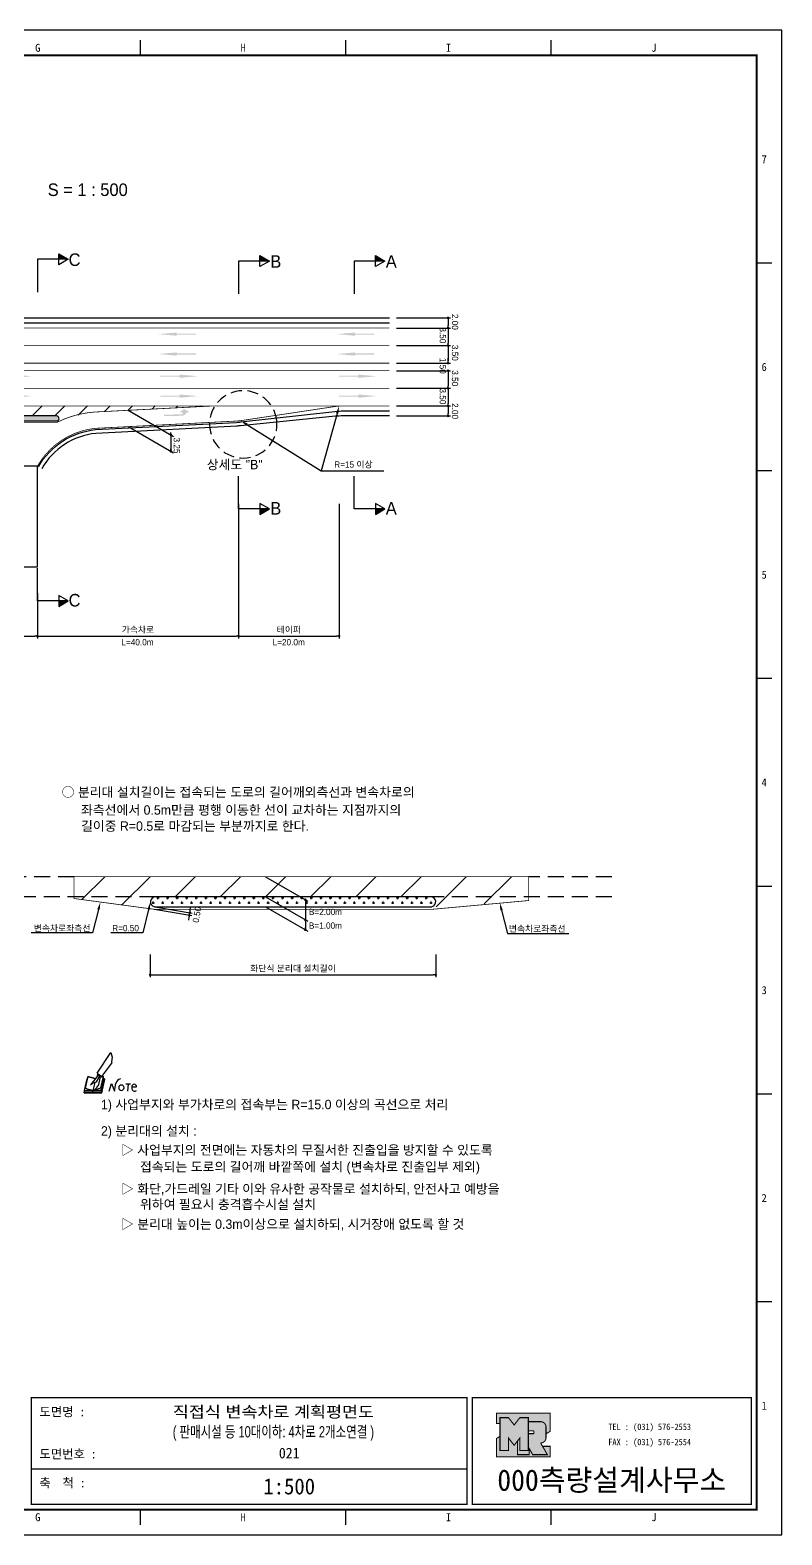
# Model space of a CAD drawing. Header units: millimetres. Extents: x 683 to 1106, y 1 to 300.
# Drawn here: x 956.7 to 1106.1, y 0.7 to 300.1 of the extents above; entities that cross this region are included whole.
import ezdxf
from ezdxf.enums import TextEntityAlignment as Align

# ---------------------------------------------------------------- set-up
doc = ezdxf.new("R2010")
doc.units = ezdxf.units.MM
doc.linetypes.add('HIDDEN', pattern=[9.525, 6.35, -3.175])
for name, color, linetype in [('CC-GSTR-0004', 4, 'Continuous'), ('CM-LANE-0030', 30, 'Continuous'), ('CZ-DIMT-0002', 7, 'Continuous'), ('CZ-LIN1-0007', 7, 'Continuous'), ('CZ-LIN2-0003', 3, 'Continuous'), ('CZ-LINE-0001', 7, 'Continuous'), ('CZ-TEXT-BOX0', 7, 'Continuous'), ('TITLE', 7, 'Continuous')]:
    doc.layers.add(name, color=color, linetype=linetype)
doc.styles.add('돋움', font='')
doc.styles.add('돋음체', font='')
doc.styles.get('돋움').set_extended_font_data('Dotum')
doc.styles.get('돋음체').set_extended_font_data('DotumChe')

# ---------------------------------------------------------------- blocks, each defined once
blk = doc.blocks.new('note')
for p, q in [((0.85, 3.5), (3.53, 7.57)), ((3.53, 7.57), (3.8, 6.64)), ((3.8, 6.64), (3.69, 5.72)), ((1, 3.1), (0.75, 2.77)), ((0.85, 3.5), (1.8, 2.79)), ((1, 3.4), (0.85, 3.21)), ((0.85, 3.21), (1.52, 2.71)), ((1.8, 2.79), (3.74, 5.46)), ((3.69, 5.72), (3.74, 5.46)), ((-1.24, 2.36), (-1.77, 0)), ((-1.77, 0), (1.77, 0)), ((-1.77, 0), (-1.77, -0.3)), ((-1.53, 0.52), (-1.55, 0.54)), ((-1.01, 2.9), (-1.53, 0.52)), ((-1.48, 0.48), (-1.53, 0.52)), ((-1.43, 0.44), (-1.48, 0.48)), ((-1.38, 0.41), (-1.43, 0.44)), ((-1.33, 0.4), (-1.38, 0.41)), ((-1.27, 0.37), (-1.33, 0.4)), ((-1.22, 0.35), (-1.27, 0.37)), ((-1.13, 2.36), (-1.24, 2.36)), ((-1.17, 0.33), (-1.22, 0.35)), ((-1.12, 0.32), (-1.17, 0.33)), ((-1.02, 0.25), (-1.12, 0.32)), ((-0.97, 0.22), (-1.02, 0.25)), ((-1, 2.9), (-1.01, 2.9)), ((-0.98, 2.85), (-1, 2.9)), ((-0.95, 2.8), (-0.98, 2.85)), ((-0.93, 0.21), (-0.97, 0.22)), ((-0.9, 2.75), (-0.95, 2.8)), ((-0.88, 0.19), (-0.93, 0.21)), ((-0.85, 2.72), (-0.9, 2.75)), ((-0.8, 0.18), (-0.88, 0.19)), ((-0.79, 2.69), (-0.85, 2.72)), ((-0.75, 0.17), (-0.8, 0.18)), ((-0.74, 2.68), (-0.79, 2.69)), ((-0.7, 0.16), (-0.75, 0.17)), ((-0.69, 2.65), (-0.74, 2.68)), ((-0.64, 0.15), (-0.7, 0.16)), ((-0.64, 2.65), (-0.69, 2.65)), ((-0.59, 2.63), (-0.64, 2.65)), ((-0.58, 0.14), (-0.64, 0.15)), ((-0.54, 2.62), (-0.59, 2.63)), ((-0.53, 0.13), (-0.58, 0.14)), ((-0.48, 2.61), (-0.54, 2.62)), ((-0.48, 0.12), (-0.53, 0.13)), ((-0.43, 2.61), (-0.48, 2.61)), ((-0.43, 0.11), (-0.48, 0.12)), ((0.75, 2.77), (-0.46, 1.16)), ((0.37, 2.24), (-0.46, 1.16)), ((-0.46, 1.16), (-0.08, 1.47)), ((-0.38, 2.59), (-0.43, 2.61)), ((-0.38, 0.08), (-0.43, 0.11)), ((-0.33, 2.59), (-0.38, 2.59)), ((-0.29, 0.06), (-0.38, 0.08)), ((-0.27, 2.58), (-0.33, 2.59)), ((-0.23, 0.05), (-0.29, 0.06)), ((-0.22, 2.57), (-0.27, 2.58)), ((-0.16, 0.04), (-0.23, 0.05)), ((-0.17, 2.56), (-0.22, 2.57)), ((-0.12, 2.55), (-0.17, 2.56)), ((-0.11, 0.03), (-0.16, 0.04)), ((-0.07, 2.53), (-0.12, 2.55)), ((-0.04, 0.02), (-0.11, 0.03)), ((-0.08, 1.47), (0.72, 1.75)), ((-0.01, 2.51), (-0.07, 2.53)), ((-0.05, -0.3), (-0.05, 0)), ((0, 0), (-0.04, 0.02)), ((0.04, 2.5), (-0.01, 2.51)), ((0.37, 1.63), (0, 0)), ((0, 0), (1.6, 0.53)), ((0, 0), (1.65, 0.18)), ((0, 0.01), (0.06, 0.04)), ((0, -0.3), (0, 0)), ((0.09, 2.48), (0.04, 2.5)), ((0.05, -0.3), (0.05, 0)), ((0.06, 0.04), (0.11, 0.07)), ((0.14, 2.48), (0.09, 2.48)), ((0.11, 0.07), (0.16, 0.09)), ((0.2, 2.47), (0.14, 2.48)), ((0.16, 0.09), (0.21, 0.12)), ((0.26, 2.43), (0.18, 2.46)), ((0.21, 0.12), (0.27, 0.14)), ((0.34, 2.4), (0.26, 2.43)), ((0.27, 0.14), (0.36, 0.19)), ((0.45, 2.37), (0.34, 2.4)), ((0.36, 0.19), (0.41, 0.22)), ((0.41, 0.22), (0.46, 0.27)), ((0.46, 0.27), (0.51, 0.3)), ((0.51, 0.3), (0.56, 0.34)), ((0.56, 0.34), (0.6, 0.4)), ((0.6, 0.4), (0.64, 0.45)), ((0.64, 0.45), (0.67, 0.51)), ((0.67, 0.51), (0.74, 0.58)), ((0.72, 1.75), (1.16, 2.53)), ((0.74, 0.58), (0.79, 0.63)), ((0.79, 0.63), (0.83, 0.68)), ((0.83, 0.68), (0.86, 0.73)), ((0.86, 0.73), (0.89, 0.79)), ((0.89, 0.84), (0.92, 0.89)), ((0.89, 0.79), (0.89, 0.84)), ((0.92, 0.89), (0.96, 0.95)), ((0.96, 0.95), (1.01, 0.97)), ((1.47, 2.74), (1.01, 0.97)), ((1.16, 2.53), (1.37, 2.82)), ((2.13, 2.84), (1.44, 2.63)), ((1.52, 2.71), (1.66, 2.9)), ((1.6, 0.53), (2.13, 2.84)), ((1.65, 0.18), (2.19, 2.48)), ((1.77, 0), (2.3, 2.36)), ((1.77, -0.3), (2.3, 2.07)), ((1.77, -0.38), (2.3, 1.99)), ((1.77, -0.44), (2.3, 1.93)), ((1.77, 0), (1.77, -0.3)), ((2.19, 2.48), (2.04, 2.47)), ((2.3, 2.36), (2.16, 2.36)), ((2.3, 2.36), (2.3, 2.07)), ((3.21, -0.08), (3.68, 1.4)), ((3.68, 1.4), (4.26, -0.14)), ((4.26, -0.14), (4.56, 1.44)), ((6.55, 1.34), (7.46, 1.34)), ((7.01, 1.34), (6.87, -0.11)), ((7.71, 0.77), (7.71, 0.55)), ((7.71, 0.77), (8.67, 0.77)), ((-1.77, -0.3), (1.77, -0.3)), ((-1.77, -0.43), (-1.77, -0.3)), ((-1.77, -0.37), (1.77, -0.37)), ((-1.77, -0.43), (1.77, -0.43))]:
    blk.add_line(p, q)
for centre, major_axis, start_param, end_param in [((0.4, 2.31), (0.0702, 0.0702), 3.283946, 6.425539), ((5.68, 1.23), (-0.806, 0.806), -0.591174, 0.597824), ((5.66, 0.58), (-0.378, 0.378), 3.926991, 10.210176), ((8.3, 0.49), (0.422, 0.422), 2.265602, 4.634911), ((8.19, 0.77), (-0.342, 0.342), 3.926991, 7.068583)]:
    blk.add_ellipse(centre, major_axis=major_axis, ratio=1, start_param=start_param, end_param=end_param)
blk = doc.blocks.new('_Dot')
at = {"color": 0, "linetype": 'ByBlock', "lineweight": -2}
blk.add_line((-0.5, 0), (-1, 0), dxfattribs=at)
at = {"color": 0, "linetype": 'ByBlock', "const_width": 0.5}
blk.add_lwpolyline([(-0.25, 0, 1), (0.25, 0, 1)], format="xyb", close=True, dxfattribs=at)

msp = doc.modelspace()

# ---------------------------------------------------------------- hatches: boundary and pattern name
at = {"layer": 'CM-LANE-0030'}
h = msp.add_hatch(dxfattribs=at)
h.set_pattern_fill('ANSI31', color=256, style=0)
h.set_pattern_definition([(45, (-297.4677, -348.7645), (-2.245064, 2.245064), [])])
h.paths.add_polyline_path([(801, 225.31), (808.05, 224.66, -0.09034), (814.16, 222.31), (815.09, 222.31, 0.001985), (814.96, 222.4, -0.744307), (815.24, 223.31), (961.95, 223.31, -0.776608), (962.19, 222.37, 0.001693), (962.08, 222.31), (963.16, 222.31, -0.090294), (969.45, 224.09), (993.2, 225.31)])
at = {"layer": 'CZ-LIN1-0007'}
for points in [[(985.82, 239.91), (985.82, 239.7), (989.64, 239.7), (989.64, 239.49), (985.82, 239.48), (985.82, 239.27), (982.17, 239.59)], [(1021.3, 239.91), (1021.3, 239.7), (1025.13, 239.7), (1025.13, 239.49), (1021.3, 239.48), (1021.3, 239.27), (1017.65, 239.59)], [(985.82, 235.95), (985.82, 235.74), (989.64, 235.74), (989.64, 235.53), (985.82, 235.53), (985.82, 235.31), (982.17, 235.63)], [(1021.3, 235.95), (1021.3, 235.74), (1025.13, 235.74), (1025.13, 235.53), (1021.3, 235.53), (1021.3, 235.31), (1017.65, 235.63)], [(953.37, 231.54), (953.37, 231.32), (949.55, 231.32), (949.55, 231.11), (953.37, 231.11), (953.37, 230.89), (957.02, 231.21)], [(986.43, 231.54), (986.43, 231.32), (982.6, 231.32), (982.6, 231.11), (986.43, 231.11), (986.43, 230.89), (990.08, 231.21)], [(1021.91, 231.54), (1021.91, 231.32), (1018.08, 231.32), (1018.08, 231.11), (1021.91, 231.11), (1021.91, 230.89), (1025.56, 231.21)], [(953.37, 227.58), (953.37, 227.36), (949.55, 227.36), (949.55, 227.15), (953.37, 227.15), (953.37, 226.93), (957.02, 227.26)], [(986.43, 227.58), (986.43, 227.36), (982.6, 227.36), (982.6, 227.15), (986.43, 227.15), (986.43, 226.93), (990.08, 227.26)], [(1021.91, 227.58), (1021.91, 227.36), (1018.08, 227.36), (1018.08, 227.15), (1021.91, 227.15), (1021.91, 226.93), (1025.56, 227.26)], [(986.82, 223.34, 0.267976), (987.85, 224.03), (988.48, 224.03), (987.31, 224.68), (986.36, 224.03), (987.05, 224.03, -0.504994), (986.75, 223.61), (983.28, 223.59), (983.28, 223.32)]]:
    msp.add_hatch(color=256, dxfattribs=at).paths.add_polyline_path(points)
at = {"layer": 'CZ-LIN2-0003'}
h = msp.add_hatch(dxfattribs=at)
h.set_pattern_fill('CROSS', color=256, scale=0.075, style=0)
h.set_pattern_definition([(0, (-297.46774, -348.76454), (0.47625, 0.47625), [0.238125, -0.714375]), (90, (-297.3487, -348.8836), (-0.47625, 0.47625), [0.238125, -0.714375])])
h.paths.add_polyline_path([(961.95, 223.31), (815.24, 223.31, 0.744307), (814.96, 222.4, -0.001985), (815.09, 222.31), (962.08, 222.31, -0.001693), (962.19, 222.37, 0.776608)])
h = msp.add_hatch(dxfattribs=at)
h.set_pattern_fill('CROSS', color=256, scale=0.15, style=0)
h.set_pattern_definition([(0, (-1362.2255, 581.7536), (0.9525, 0.9525), [0.47625, -1.42875]), (90, (-1361.9874, 581.5155), (-0.9525, 0.9525), [0.47625, -1.42875])])
h.paths.add_polyline_path([(981.62, 127.65, 0.868933), (981.34, 125.69, -0.000934), (981.48, 125.65), (1036.48, 125.65, -0.000934), (1036.61, 125.69, 0.868933), (1036.33, 127.65)])
at = {"layer": 'CZ-LINE-0001'}
for points in [[(962.37, 255.58), (962.37, 254.48), (964.28, 254.48)], [(1002.37, 255.23), (1002.37, 254.13), (1004.28, 254.13)], [(1025.33, 255.23), (1025.33, 254.13), (1027.23, 254.13)], [(1004.28, 204.81), (1002.37, 204.81), (1002.37, 203.71)], [(1027.23, 204.81), (1025.33, 204.81), (1025.33, 203.71)], [(964.28, 186.51), (962.37, 186.51), (962.37, 185.42)]]:
    msp.add_hatch(color=256, dxfattribs=at).paths.add_polyline_path(points)
at = {"layer": 'TITLE', "ltscale": 150}
h = msp.add_hatch(color=8, dxfattribs=at)
edge = h.paths.add_edge_path()
edge.add_line((1060.06, 24.93), (1049.39, 24.93))
edge.add_line((1049.39, 24.93), (1049.39, 22.85))
edge.add_line((1049.39, 22.85), (1050.1, 22.85))
edge.add_line((1050.1, 22.85), (1050.1, 24.03))
edge.add_line((1050.1, 24.03), (1051.79, 24.03))
edge.add_line((1051.79, 24.03), (1052.92, 22.57))
edge.add_line((1052.92, 22.57), (1054.05, 24.03))
edge.add_line((1054.05, 24.03), (1055.74, 24.03))
edge.add_line((1055.74, 24.03), (1055.74, 23.23))
edge.add_line((1055.74, 23.23), (1058.18, 23.23))
edge.add_arc((1058.18, 22.16), 1.07, 0, 90, ccw=False)
edge.add_line((1059.25, 22.16), (1059.25, 20.79))
edge.add_line((1059.25, 20.79), (1060.06, 21.3))
edge.add_line((1060.06, 21.3), (1060.06, 24.93))
h.paths.add_polyline_path([(1053.6, 19.41), (1052.92, 18.53), (1051.79, 19.98), (1051.79, 17.47), (1050.1, 17.47), (1050.1, 20.32), (1049.39, 19.87), (1049.39, 16.24), (1060.06, 16.24), (1060.06, 18.32), (1058.56, 18.32), (1059.52, 16.67), (1056.61, 16.67), (1055.91, 17.88), (1055.91, 16.67), (1053.6, 16.67)])
msp.add_hatch(color=5, dxfattribs=at).paths.add_polyline_path([(1055.74, 24.03), (1054.05, 24.03), (1052.92, 22.57), (1051.79, 24.03), (1050.1, 24.03), (1050.1, 17.47), (1051.79, 17.47), (1051.79, 19.98), (1052.92, 18.53), (1054.05, 19.98), (1054.05, 17.47), (1055.74, 17.47)])
h = msp.add_hatch(color=161, dxfattribs=at)
edge = h.paths.add_edge_path()
edge.add_arc((1058.18, 22.16), 1.07, 360, 450)
edge.add_line((1058.18, 23.23), (1055.74, 23.23))
edge.add_line((1055.74, 23.23), (1055.74, 21.38))
edge.add_line((1055.74, 21.38), (1056.73, 21.38))
edge.add_arc((1056.73, 21.26), 0.113, 0, 90, ccw=False)
edge.add_line((1056.85, 21.26), (1056.85, 20.95))
edge.add_arc((1056.73, 20.95), 0.113, 270, 360, ccw=False)
edge.add_line((1056.73, 20.84), (1055.74, 20.84))
edge.add_line((1055.74, 20.84), (1055.74, 17.47))
edge.add_line((1055.74, 17.47), (1054.05, 17.47))
edge.add_line((1054.05, 17.47), (1054.05, 19.98))
edge.add_line((1054.05, 19.98), (1053.6, 19.41))
edge.add_line((1053.6, 19.41), (1053.6, 16.67))
edge.add_line((1053.6, 16.67), (1055.91, 16.67))
edge.add_line((1055.91, 16.67), (1055.91, 17.88))
edge.add_line((1055.91, 17.88), (1056.61, 16.67))
edge.add_line((1056.61, 16.67), (1059.52, 16.67))
edge.add_line((1059.52, 16.67), (1058.18, 18.99))
edge.add_arc((1058.18, 20.05), 1.07, 270, 360)
edge.add_line((1059.25, 20.05), (1059.25, 22.16))

# ---------------------------------------------------------------- linework, layer by layer
at = {"color": 0, "linetype": 'ByBlock', "lineweight": -2}
for p, q in [((1039.78, 242.56), (1039.78, 242.31)), ((1039.78, 241.06), (1039.78, 241.31)), ((1039.78, 240.56), (1039.78, 240.31)), ((1039.78, 237.56), (1039.78, 237.81)), ((1039.78, 237.06), (1039.78, 236.81)), ((1039.78, 234.06), (1039.78, 234.31)), ((1039.78, 234.06), (1039.78, 234.31)), ((1039.78, 232.06), (1039.78, 231.81)), ((1039.78, 232.06), (1039.78, 231.81)), ((1039.78, 229.06), (1039.78, 229.31)), ((1039.78, 228.56), (1039.78, 228.31)), ((1039.78, 225.56), (1039.78, 225.81)), ((1039.78, 225.06), (1039.78, 224.81)), ((1039.78, 223.56), (1039.78, 223.81)), ((984.69, 219.78), (984.69, 220.03)), ((984.69, 219.28), (984.69, 219.03)), ((984.69, 216.53), (984.69, 216.78)), ((1011.41, 126.82), (1011.41, 126.57)), ((988.31, 123.75), (988.27, 123.5)), ((988.48, 124.74), (988.52, 124.98)), ((1011.41, 122.82), (1011.41, 122.57)), ((1011.41, 121.32), (1011.41, 121.57))]:
    msp.add_line(p, q, dxfattribs=at)
at = {"color": 0, "linetype": 'ByBlock', "const_width": 0.25}
for points in [[(1039.78, 242.69, 1), (1039.78, 242.94, 1)], [(1039.78, 240.69, 1), (1039.78, 240.94, 1)], [(1039.78, 240.94, 1), (1039.78, 240.69, 1)], [(1039.78, 237.19, 1), (1039.78, 237.44, 1)], [(1039.78, 237.44, 1), (1039.78, 237.19, 1)], [(1039.78, 233.94, 1), (1039.78, 233.69, 1)], [(1039.78, 233.94, 1), (1039.78, 233.69, 1)], [(1039.78, 232.19, 1), (1039.78, 232.44, 1)], [(1039.78, 232.19, 1), (1039.78, 232.44, 1)], [(1039.78, 228.69, 1), (1039.78, 228.94, 1)], [(1039.78, 228.94, 1), (1039.78, 228.69, 1)], [(1039.78, 225.44, 1), (1039.78, 225.19, 1)], [(1039.78, 225.19, 1), (1039.78, 225.44, 1)], [(1039.78, 223.44, 1), (1039.78, 223.19, 1)], [(984.69, 219.66, 1), (984.69, 219.41, 1)], [(984.69, 219.41, 1), (984.69, 219.66, 1)], [(984.69, 216.41, 1), (984.69, 216.16, 1)], [(1011.41, 126.94, 1), (1011.41, 127.19, 1)], [(988.33, 123.87, 1), (988.37, 124.12, 1)], [(988.45, 124.61, 1), (988.41, 124.37, 1)], [(1011.41, 122.94, 1), (1011.41, 123.19, 1)], [(1011.41, 121.19, 1), (1011.41, 120.94, 1)]]:
    msp.add_lwpolyline(points, format="xyb", close=True, dxfattribs=at)
at = {"layer": 'CC-GSTR-0004'}
for points in [[(778.13, 242.81), (1028.13, 242.81)], [(778.13, 241.81), (1028.13, 241.81)]]:
    msp.add_lwpolyline(points, dxfattribs=at)
for points in [[(958.35, 213.19, -0.243536), (969.71, 220.6), (997.68, 222.04), (997.68, 222.04, 0.015148), (998.58, 222.11), (998.58, 222.11), (1017.3, 224.22), (1017.3, 224.22, -0.028019), (1018.97, 224.31), (1028.13, 224.31)], [(1028.13, 223.31), (1018.88, 223.31), (1018.88, 223.31, 0.024939), (1017.39, 223.24), (1017.39, 223.24), (998.49, 221.35), (998.49, 221.35, -0.012069), (997.77, 221.29), (997.77, 221.29), (969.77, 219.85, 0.243196), (959, 212.82)]]:
    msp.add_lwpolyline(points, format="xyb", dxfattribs=at)
at = {"layer": 'CM-LANE-0030'}
for p, q in [((966.99, 127.09), (971.55, 131.65)), ((974.85, 125.97), (980.53, 131.65)), ((985.51, 127.65), (989.51, 131.65)), ((994.49, 127.65), (998.49, 131.65)), ((1003.47, 127.65), (1007.47, 131.65)), ((1012.45, 127.65), (1016.45, 131.65)), ((1021.43, 127.65), (1025.43, 131.65)), ((1030.41, 127.65), (1034.41, 131.65)), ((1037.39, 125.65), (1043.39, 131.65)), ((1046.97, 126.25), (1052.37, 131.65))]:
    msp.add_line(p, q, dxfattribs=at)
at = {"layer": 'CM-LANE-0030', "const_width": 0.15}
for points in [[(778.13, 233.81), (1028.13, 233.81)], [(778.13, 232.31), (1028.13, 232.31)]]:
    msp.add_lwpolyline(points, dxfattribs=at)
for points in [[(801, 225.31), (993.2, 225.31), (969.45, 224.09, 0.098562), (962.08, 222.06), (815.09, 222.06, 0.088964), (808.05, 224.66)], [(1055.78, 131.65), (1055.78, 126.9), (1036.48, 125.15, -0.080393), (1036.48, 125.15), (981.48, 125.15, -0.237482), (981.48, 125.15), (965.43, 127.31), (965.43, 131.65)]]:
    msp.add_lwpolyline(points, format="xyb", close=True, dxfattribs=at)
at = {"layer": 'CZ-LIN1-0007', "const_width": 0.15}
msp.add_lwpolyline([(778.13, 240.81), (1028.13, 240.81)], dxfattribs=at)
at = {"layer": 'CZ-LIN1-0007', "linetype": 'HIDDEN', "const_width": 0.15}
for points in [[(778.13, 237.31), (1028.13, 237.31)], [(778.13, 228.81), (1028.13, 228.81)], [(993.2, 225.31), (1019.25, 225.31)]]:
    msp.add_lwpolyline(points, dxfattribs=at)
at = {"layer": 'CZ-LIN1-0007', "const_width": 0.15}
msp.add_lwpolyline([(1028.13, 225.31), (1019.25, 225.31, 0.03724), (1017.03, 225.15), (998.86, 222.42, -0.024362), (997.4, 222.28), (997.4, 222.28), (969.69, 220.85), (969.69, 220.85, 0.243644), (958.13, 213.31)], format="xyb", dxfattribs=at)
at = {"layer": 'CZ-LIN2-0003'}
for points in [[(815.24, 223.31, 0.744307), (814.96, 222.4, -0.001985), (815.09, 222.31), (962.08, 222.31, -0.001693), (962.19, 222.37, 0.776608), (961.95, 223.31)], [(1036.48, 125.65, -0.000934), (1036.61, 125.69, 0.868933), (1036.33, 127.65), (981.62, 127.65, 0.868933), (981.34, 125.69, -0.000934), (981.48, 125.65)]]:
    msp.add_lwpolyline(points, format="xyb", close=True, dxfattribs=at)
msp.add_lwpolyline([(958.13, 213.31), (928.13, 213.31), (928.13, 193.31), (958.13, 193.31)], close=True, dxfattribs=at)
at = {"layer": 'CZ-LINE-0001'}
for p, q in [((964.28, 254.48), (958.13, 254.48)), ((958.13, 254.48), (958.13, 247.94)), ((962.37, 253.38), (962.37, 255.58)), ((962.37, 255.58), (964.28, 254.48)), ((964.28, 254.48), (962.37, 253.38)), ((1002.37, 253.04), (1002.37, 255.23)), ((1002.37, 255.23), (1004.28, 254.13)), ((1025.33, 253.04), (1025.33, 255.23)), ((1025.33, 255.23), (1027.23, 254.13)), ((1004.28, 254.13), (998.13, 254.13)), ((998.13, 254.13), (998.13, 247.59)), ((1004.28, 254.13), (1002.37, 253.04)), ((1027.23, 254.13), (1021.09, 254.13)), ((1021.09, 254.13), (1021.09, 247.59)), ((1027.23, 254.13), (1025.33, 253.04)), ((1029.56, 242.81), (1040.28, 242.81)), ((1029.56, 240.81), (1040.28, 240.81)), ((1029.56, 240.81), (1040.28, 240.81)), ((1039.78, 242.31), (1039.78, 241.31)), ((1039.78, 240.31), (1039.78, 237.81)), ((1029.56, 237.31), (1040.28, 237.31)), ((1029.56, 237.31), (1040.28, 237.31)), ((1039.78, 236.81), (1039.78, 234.31)), ((1029.56, 233.81), (1040.28, 233.81)), ((1029.56, 233.81), (1040.28, 233.81)), ((1039.78, 234.31), (1039.78, 234.81)), ((1029.56, 232.31), (1040.28, 232.31)), ((1029.56, 232.31), (1040.28, 232.31)), ((1039.78, 231.81), (1039.78, 231.31)), ((1039.78, 231.81), (1039.78, 229.31)), ((1029.56, 228.81), (1040.28, 228.81)), ((1029.56, 228.81), (1040.28, 228.81)), ((1039.78, 228.31), (1039.78, 225.81)), ((1029.56, 225.31), (1040.28, 225.31)), ((1029.56, 225.31), (1040.28, 225.31)), ((1039.78, 224.81), (1039.78, 223.81)), ((976.19, 224.44), (985.19, 219.24)), ((1029.56, 223.31), (1040.28, 223.31)), ((976.19, 221.19), (985.19, 215.99)), ((984.69, 219.03), (984.69, 216.03)), ((998.13, 204.81), (998.13, 211.35)), ((1014.54, 212.41), (1027.04, 212.41)), ((1021.09, 204.81), (1021.09, 211.35)), ((998.13, 205.8), (998.13, 179.03)), ((998.13, 205.8), (998.13, 179.03)), ((1004.28, 204.81), (998.13, 204.81)), ((1004.28, 204.81), (1002.37, 205.91)), ((1002.37, 205.91), (1002.37, 203.71)), ((1002.37, 203.71), (1004.28, 204.81)), ((1018.13, 205.8), (1018.13, 179.03)), ((1027.23, 204.81), (1021.09, 204.81)), ((1027.23, 204.81), (1025.33, 205.91)), ((1025.33, 205.91), (1025.33, 203.71)), ((1025.33, 203.71), (1027.23, 204.81)), ((958.13, 186.51), (958.13, 193.06)), ((958.13, 188.08), (958.13, 179.03)), ((958.13, 188.08), (958.13, 179.03)), ((964.28, 186.51), (958.13, 186.51)), ((964.28, 186.51), (962.37, 187.61)), ((962.37, 187.61), (962.37, 185.42)), ((962.37, 185.42), (964.28, 186.51)), ((928.63, 179.53), (957.63, 179.53)), ((958.63, 179.53), (997.63, 179.53)), ((998.63, 179.53), (1017.63, 179.53)), ((1003.47, 131.65), (1011.91, 126.78)), ((1003.47, 127.65), (1011.91, 122.78)), ((1011.41, 127.07), (1011.41, 121.07)), ((981.39, 125.16), (988.85, 123.91)), ((981.48, 125.65), (988.93, 124.41)), ((988.27, 123.5), (988.19, 123.01)), ((988.52, 124.98), (988.6, 125.48)), ((1003.47, 125.65), (1011.91, 120.78)), ((980.57, 116.17), (980.57, 111.63)), ((1037.33, 116.17), (1037.33, 111.63)), ((981.07, 112.13), (1036.83, 112.13))]:
    msp.add_line(p, q, dxfattribs=at)
at = {"layer": 'CZ-LINE-0001', "linetype": 'HIDDEN', "ltscale": 0.35}
msp.add_line((1005.71, 222.43), (1005.71, 222.43), dxfattribs=at)
at = {"layer": 'CZ-LINE-0001', "linetype": 'HIDDEN', "ltscale": 0.5}
for p, q in [((965.43, 131.65), (948.9, 131.65)), ((1072.31, 131.65), (1055.78, 131.65)), ((981.62, 127.65), (948.9, 127.65)), ((1072.31, 127.65), (1036.33, 127.65))]:
    msp.add_line(p, q, dxfattribs=at)
at = {"layer": 'CZ-LINE-0001'}
for points in [[(999.79, 221.61), (1014.54, 212.41)], [(1017.73, 223.83), (1014.54, 212.41)], [(970.29, 125.11), (969.12, 120.45), (956.89, 120.45)], [(980.25, 125.15), (979.08, 120.49), (972.74, 120.49)]]:
    msp.add_lwpolyline(points, dxfattribs=at)
at = {"layer": 'CZ-LINE-0001', "extrusion": (0, 0, -1)}
msp.add_lwpolyline([(-1050.42, 125.02), (-1051.59, 120.36), (-1063.82, 120.36)], dxfattribs=at)
at = {"layer": 'CZ-LINE-0001', "linetype": 'HIDDEN', "ltscale": 0.35}
msp.add_arc((999.06, 221.64), 6.7, 6.7667, 6.749, dxfattribs=at)
at = {"layer": 'CZ-LINE-0001'}
for points in [[(1017.49, 223.89), (1018.14, 225.27), (1017.97, 223.76)], [(999.65, 221.39), (998.51, 222.4), (999.92, 221.82)], [(970.05, 125.18), (970.66, 126.57), (970.53, 125.05)], [(980.01, 125.21), (980.62, 126.61), (980.49, 125.09)]]:
    msp.add_solid(points, dxfattribs=at)
at = {"layer": 'CZ-LINE-0001', "extrusion": (0, 0, -1)}
msp.add_solid([(-1050.66, 125.08), (-1050.05, 126.48), (-1050.17, 124.96)], dxfattribs=at)
at = {"layer": 'TITLE', "color": 7, "linetype": 'Continuous'}
for p, q in [((978.63, 295.04), (978.63, 298.06)), ((1019.46, 295.04), (1019.46, 298.06)), ((1060.28, 295.04), (1060.28, 298.06)), ((1104.13, 253.71), (1101.11, 253.71)), ((1104.13, 212.38), (1101.11, 212.38)), ((1104.13, 171.05), (1101.11, 171.05)), ((1104.13, 129.72), (1101.11, 129.72)), ((1104.13, 88.39), (1101.11, 88.39)), ((1104.13, 47.06), (1101.11, 47.06)), ((978.63, 2.71), (978.63, 5.74)), ((1019.46, 2.71), (1019.46, 5.74)), ((1060.28, 2.71), (1060.28, 5.74))]:
    msp.add_line(p, q, dxfattribs=at)
at = {"layer": 'TITLE', "ltscale": 150}
msp.add_line((956.93, 13.87), (1043.54, 13.87), dxfattribs=at)
at = {"layer": 'TITLE'}
msp.add_line((1101.22, 5.74), (692.36, 5.74), dxfattribs=at)
msp.add_lwpolyline([(682.78, 0.7), (1106.14, 0.7), (1106.14, 300.08), (682.78, 300.08)], close=True, dxfattribs=at)
at = {"layer": 'TITLE', "linetype": 'Continuous', "const_width": 0.403}
msp.add_lwpolyline([(692.86, 5.74), (692.86, 295.04), (1101.11, 295.04), (1101.11, 5.74)], close=True, dxfattribs=at)
at = {"layer": 'TITLE', "ltscale": 150}
for points, const_width in [([(956.93, 28.02), (1043.54, 28.02), (1043.54, 6.8), (956.93, 6.8)], 0.265), ([(1100.05, 28.02), (1100.05, 6.8), (1044.61, 6.8), (1044.61, 28.02), (1100.05, 28.02)], 0.265), ([(1055.74, 24.03), (1054.05, 24.03), (1052.92, 22.57), (1051.79, 24.03), (1050.1, 24.03), (1050.1, 17.47), (1051.79, 17.47), (1051.79, 19.98), (1052.92, 18.53), (1054.05, 19.98), (1054.05, 17.47), (1055.74, 17.47)], 0.212), ([(1053.6, 19.41), (1052.92, 18.53), (1051.79, 19.98), (1051.79, 17.47), (1050.1, 17.47), (1050.1, 20.32), (1049.39, 19.87), (1049.39, 16.24), (1060.06, 16.24), (1060.06, 18.32), (1058.56, 18.32), (1059.52, 16.67), (1056.61, 16.67), (1055.91, 17.88), (1055.91, 16.67), (1053.6, 16.67)], 0.212)]:
    msp.add_lwpolyline(points, close=True, dxfattribs=dict(at, const_width=const_width))
at = {"layer": 'TITLE', "ltscale": 150, "const_width": 0.212}
for points in [[(1060.06, 24.93), (1049.39, 24.93), (1049.39, 22.85), (1050.1, 22.85), (1050.1, 24.03), (1051.79, 24.03), (1052.92, 22.57), (1054.05, 24.03), (1055.74, 24.03), (1055.74, 23.23), (1058.18, 23.23, -0.414214), (1059.25, 22.16), (1059.25, 20.79), (1060.06, 21.3)], [(1059.25, 22.16, 0.414214), (1058.18, 23.23), (1055.74, 23.23), (1055.74, 21.38), (1056.73, 21.38, -0.414214), (1056.85, 21.26), (1056.85, 20.95, -0.414214), (1056.73, 20.84), (1055.74, 20.84), (1055.74, 17.47), (1054.05, 17.47), (1054.05, 19.98), (1053.6, 19.41), (1053.6, 16.67), (1055.91, 16.67), (1055.91, 17.88), (1056.61, 16.67), (1059.52, 16.67), (1058.18, 18.99, 0.414214), (1059.25, 20.05)]]:
    msp.add_lwpolyline(points, format="xyb", close=True, dxfattribs=at)

# ---------------------------------------------------------------- block references
at = {"layer": 'CZ-LINE-0001', "xscale": 0.5, "yscale": 0.5, "zscale": 0.5}
for p in [(958.13, 179.53), (998.13, 179.53), (1018.13, 179.53), (1037.33, 112.13)]:
    msp.add_blockref('_Dot', p, dxfattribs=at)
at = {"layer": 'CZ-LINE-0001', "xscale": 0.5, "yscale": 0.5, "zscale": 0.5, "rotation": 180}
for p in [(958.13, 179.53), (998.13, 179.53), (980.57, 112.13)]:
    msp.add_blockref('_Dot', p, dxfattribs=at)
at = {"layer": 'CZ-TEXT-BOX0'}
msp.add_blockref('note', (969.18, 89.09), dxfattribs=at)

# ---------------------------------------------------------------- texts
at = {"layer": 'CZ-DIMT-0002', "style": '돋움'}
for s, height, p in [('C', 2.5, (965.53, 254.4)), ('B', 2.5, (1005.53, 254.05)), ('A', 2.5, (1028.49, 254.05)), ('상세도 "B"', 1.875, (997.37, 213.64)), ('R=15 이상', 1.25, (1020.96, 213.66)), ('B', 2.5, (1005.53, 204.94)), ('A', 2.5, (1028.49, 204.94)), ('C', 2.5, (965.53, 186.65)), ('L=40.0m', 1.25, (978.04, 178.3)), ('L=20.0m', 1.25, (1008.1, 178.3))]:
    msp.add_text(s, height=height, dxfattribs=at).set_placement(p, align=Align.MIDDLE_CENTER)
for s, p in [('2.00', (1040.54, 243.62)), ('3.50', (1038.11, 240.93)), ('3.50', (1040.54, 237.46)), ('1.50', (1038.11, 234.88)), ('3.50', (1040.54, 232.4)), ('3.50', (1038.11, 228.79)), ('2.00', (1040.54, 225.87))]:
    msp.add_text(s, height=1.25, rotation=270, dxfattribs=at).set_placement(p)
for s, p in [('○ 분리대 설치길이는 접속되는 도로의 길어깨외측선과 변속차로의', (962.96, 148.48)), ('좌측선에서 0.5m만큼 평행 이동한 선이 교차하는 지점까지의', (966.81, 144.92)), ('길이중 R=0.5로 마감되는 부분까지로 한다.', (966.81, 141.72)), ('1) 사업부지와 부가차로의 접속부는 R=15.0 이상의 곡선으로 처리', (970.78, 86.33)), ('2) 분리대의 설치 :', (970.78, 81.07)), ('▷ 사업부지의 전면에는 자동차의 무질서한 진출입을 방지할 수 있도록', (974.76, 77.27)), ('접속되는 도로의 길어깨 바깥쪽에 설치 (변속차로 진출입부 제외)', (978.54, 73.94)), ('▷ 화단,가드레일 기타 이와 유사한 공작물로 설치하되, 안전사고 예방을', (974.76, 69.54)), ('위하여 필요시 충격흡수시설 설치', (978.54, 66.47)), ('▷ 분리대 높이는 0.3m이상으로 설치하되, 시거장애 없도록 할 것', (974.76, 62.53))]:
    msp.add_text(s, height=1.875, dxfattribs=at).set_placement(p, align=Align.MIDDLE_LEFT)
for s, p in [('B=2.00m', (1012.11, 124.01)), ('변속차로좌측선', (957.42, 120.76)), ('R=0.50', (973.01, 120.8)), ('B=1.00m', (1012.11, 121.3)), ('변속차로좌측선', (1051.87, 120.67))]:
    msp.add_text(s, height=1.25, dxfattribs=at).set_placement(p)
at = {"layer": 'CZ-DIMT-0002', "char_height": 1.25, "attachment_point": 5, "style": '돋움'}
for s, insert, rotation in [('3.25', (985.85, 217.43), 270), ('\\A1;0.50', (989.86, 124.09), 80.5236)]:
    msp.add_mtext(s, dxfattribs=dict(at, insert=insert, rotation=rotation))
at = {"layer": 'CZ-LINE-0001', "char_height": 1.25, "attachment_point": 5, "style": '돋움'}
for s, insert in [('\\A1;가속차로', (978.13, 180.73)), ('\\A1;테이퍼', (1008.13, 180.72)), ('\\A1;화단식 분리대 설치길이', (1008.95, 113.33))]:
    msp.add_mtext(s, dxfattribs=dict(at, insert=insert))
at = {"layer": 'TITLE', "color": 3, "linetype": 'Continuous', "style": '돋음체'}
for s, p in [('G', (958.22, 296.55)), ('H', (999.05, 296.55)), ('I', (1039.87, 296.55)), ('J', (1080.69, 296.55)), ('7', (1102.62, 274.38)), ('6', (1102.62, 233.05)), ('5', (1102.62, 191.72)), ('4', (1102.62, 150.39)), ('3', (1102.62, 109.06)), ('2', (1102.62, 67.73)), ('1', (1102.62, 26.41)), ('G', (958.22, 4.22)), ('H', (999.05, 4.22)), ('I', (1039.87, 4.22)), ('J', (1080.69, 4.22))]:
    msp.add_text(s, height=1.59, dxfattribs=at).set_placement(p, align=Align.MIDDLE)
at = {"layer": 'TITLE', "style": '돋움'}
msp.add_text('S = 1 : 500', height=2.5, dxfattribs=at).set_placement((960.19, 268.32), align=Align.MIDDLE_LEFT)
at = {"layer": 'TITLE', "style": '돋음체'}
for s, p in [('도면명 :', (958.53, 24.3)), ('도면번호 :', (958.53, 15.91)), ('축  척 :', (958.53, 10.16))]:
    msp.add_text(s, height=1.804, dxfattribs=at).set_placement(p)
at = {"layer": 'TITLE', "style": '돋움'}
for s, width, p, p2 in [('직접식 변속차로 계획평면도', 1.010039, (985.06, 24.05), (1025.06, 24.05)), ('( 판매시설 등 10대이하: 4차로 2개소연결 )', 0.658668, (985.06, 20.1), (1025.06, 20.1))]:
    msp.add_text(s, height=2.25, dxfattribs=dict(at, width=width)).set_placement(p, p2, align=Align.FIT)
at = {"layer": 'TITLE', "color": 180, "style": '돋음체'}
for s, p in [('TEL : (031) 576-2553', (1071.63, 21.57)), ('FAX : (031) 576-2554', (1071.63, 18.55))]:
    msp.add_text(s, height=1.2733, dxfattribs=at).set_placement(p)
at = {"layer": 'TITLE', "linetype": 'Continuous', "style": '돋음체'}
for s, height, p in [('021', 2.122, (1008.2, 16.97)), ('1:500', 3.183, (1008.2, 10.33))]:
    msp.add_text(s, height=height, dxfattribs=at).set_placement(p, align=Align.MIDDLE)
at = {"layer": 'TITLE', "color": 180, "style": '돋음체'}
msp.add_text('000측량설계사무소', height=4.244, dxfattribs=at).set_placement((1072.33, 9.48), align=Align.CENTER)

doc.saveas('drawing.dxf')
